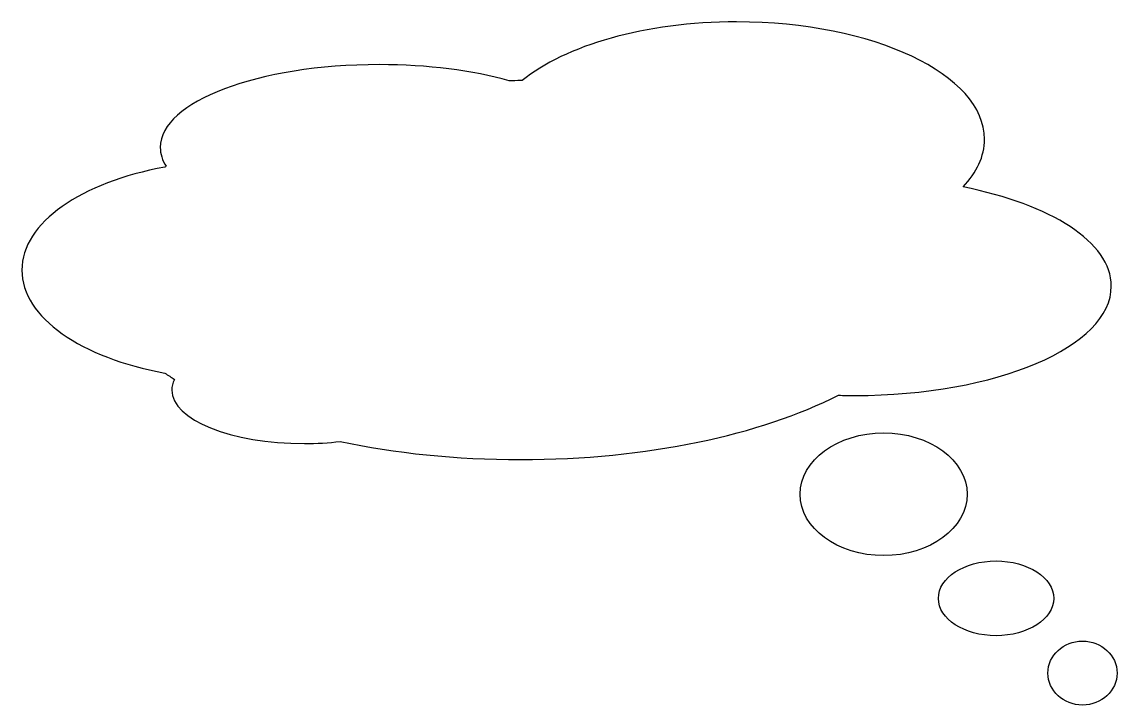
# Model space of a CAD drawing. Header units: centimetres. Extents: x -10.8 to 10.9, y -6.8 to 6.8.
import ezdxf

# ---------------------------------------------------------------- set-up
doc = ezdxf.new("R2010")
doc.units = ezdxf.units.CM
doc.header["$MEASUREMENT"] = 0
doc.layers.add('Camada 1', color=7, linetype='Continuous')

msp = doc.modelspace()

# ---------------------------------------------------------------- linework, layer by layer
at = {"layer": 'Camada 1'}
for centre, major_axis, ratio in [((6.28743, -2.59517), (1.65928, 0), 0.7341377), ((8.5189, -4.66072), (1.14432, 0), 0.64795687), ((10.23541, -6.14368), (0.68659, 0), 0.9256616)]:
    msp.add_ellipse(centre, major_axis=major_axis, ratio=ratio, dxfattribs=at)
msp.add_open_spline([(5.71526, -0.63556), (5.60564, -0.63556), (5.49719, -0.63358), (5.38929, -0.63067), (5.38929, -0.63067), (3.84801, -1.4127), (1.5927, -1.90668), (-0.9219, -1.90668), (-0.9219, -1.90668), (-2.20328, -1.90668), (-3.41703, -1.77801), (-4.50396, -1.54888), (-4.50396, -1.54888), (-4.72989, -1.57431), (-4.96706, -1.58891), (-5.21318, -1.58891), (-5.21318, -1.58891), (-6.66677, -1.58891), (-7.84515, -1.11467), (-7.84515, -0.52965), (-7.84515, -0.52965), (-7.84515, -0.45612), (-7.82639, -0.38434), (-7.79094, -0.31502), (-7.79094, -0.31502), (-7.85574, -0.27409), (-7.91844, -0.23242), (-7.97964, -0.1903), (-7.97964, -0.1903), (-9.63573, 0.1107), (-10.8204, 0.91207), (-10.8204, 1.8537), (-10.8204, 1.8537), (-10.8204, 2.79527), (-9.63583, 3.59664), (-7.97986, 3.89763), (-7.97986, 3.89763), (-7.97232, 3.90282), (-7.96528, 3.90816), (-7.95769, 3.91335), (-7.95769, 3.91335), (-8.03294, 4.03434), (-8.074, 4.16031), (-8.074, 4.28998), (-8.074, 4.28998), (-8.074, 5.19673), (-6.12712, 5.93183), (-3.72552, 5.93183), (-3.72552, 5.93183), (-2.7595, 5.93183), (-1.86738, 5.81271), (-1.14562, 5.61153), (-1.14562, 5.61153), (-1.07106, 5.6124), (-0.99692, 5.61407), (-0.92189, 5.61407), (-0.92189, 5.61407), (-0.91178, 5.61407), (-0.90186, 5.61375), (-0.89175, 5.61373), (-0.89175, 5.61373), (-0.04093, 6.31025), (1.54805, 6.77925), (3.36936, 6.77925), (3.36936, 6.77925), (6.08695, 6.77925), (8.29003, 5.73592), (8.29003, 4.44891), (8.29003, 4.44891), (8.29003, 4.11236), (8.13565, 3.79346), (7.86429, 3.50461), (7.86429, 3.50461), (9.60239, 3.15898), (10.80757, 2.40767), (10.80757, 1.53595), (10.80757, 1.53595), (10.80757, 0.33666), (8.52765, -0.63556), (5.71526, -0.63556)], degree=3, knots=[0, 0, 0, 0, 0.04761905, 0.04761905, 0.04761905, 0.04761905, 0.0952381, 0.0952381, 0.0952381, 0.0952381, 0.14285714, 0.14285714, 0.14285714, 0.14285714, 0.19047619, 0.19047619, 0.19047619, 0.19047619, 0.23809524, 0.23809524, 0.23809524, 0.23809524, 0.28571429, 0.28571429, 0.28571429, 0.28571429, 0.33333333, 0.33333333, 0.33333333, 0.33333333, 0.38095238, 0.38095238, 0.38095238, 0.38095238, 0.42857143, 0.42857143, 0.42857143, 0.42857143, 0.47619048, 0.47619048, 0.47619048, 0.47619048, 0.52380952, 0.52380952, 0.52380952, 0.52380952, 0.57142857, 0.57142857, 0.57142857, 0.57142857, 0.61904762, 0.61904762, 0.61904762, 0.61904762, 0.66666667, 0.66666667, 0.66666667, 0.66666667, 0.71428571, 0.71428571, 0.71428571, 0.71428571, 0.76190476, 0.76190476, 0.76190476, 0.76190476, 0.80952381, 0.80952381, 0.80952381, 0.80952381, 0.85714286, 0.85714286, 0.85714286, 0.85714286, 0.9047619, 0.9047619, 0.9047619, 0.9047619, 1, 1, 1, 1], dxfattribs=at)

doc.saveas('drawing.dxf')
